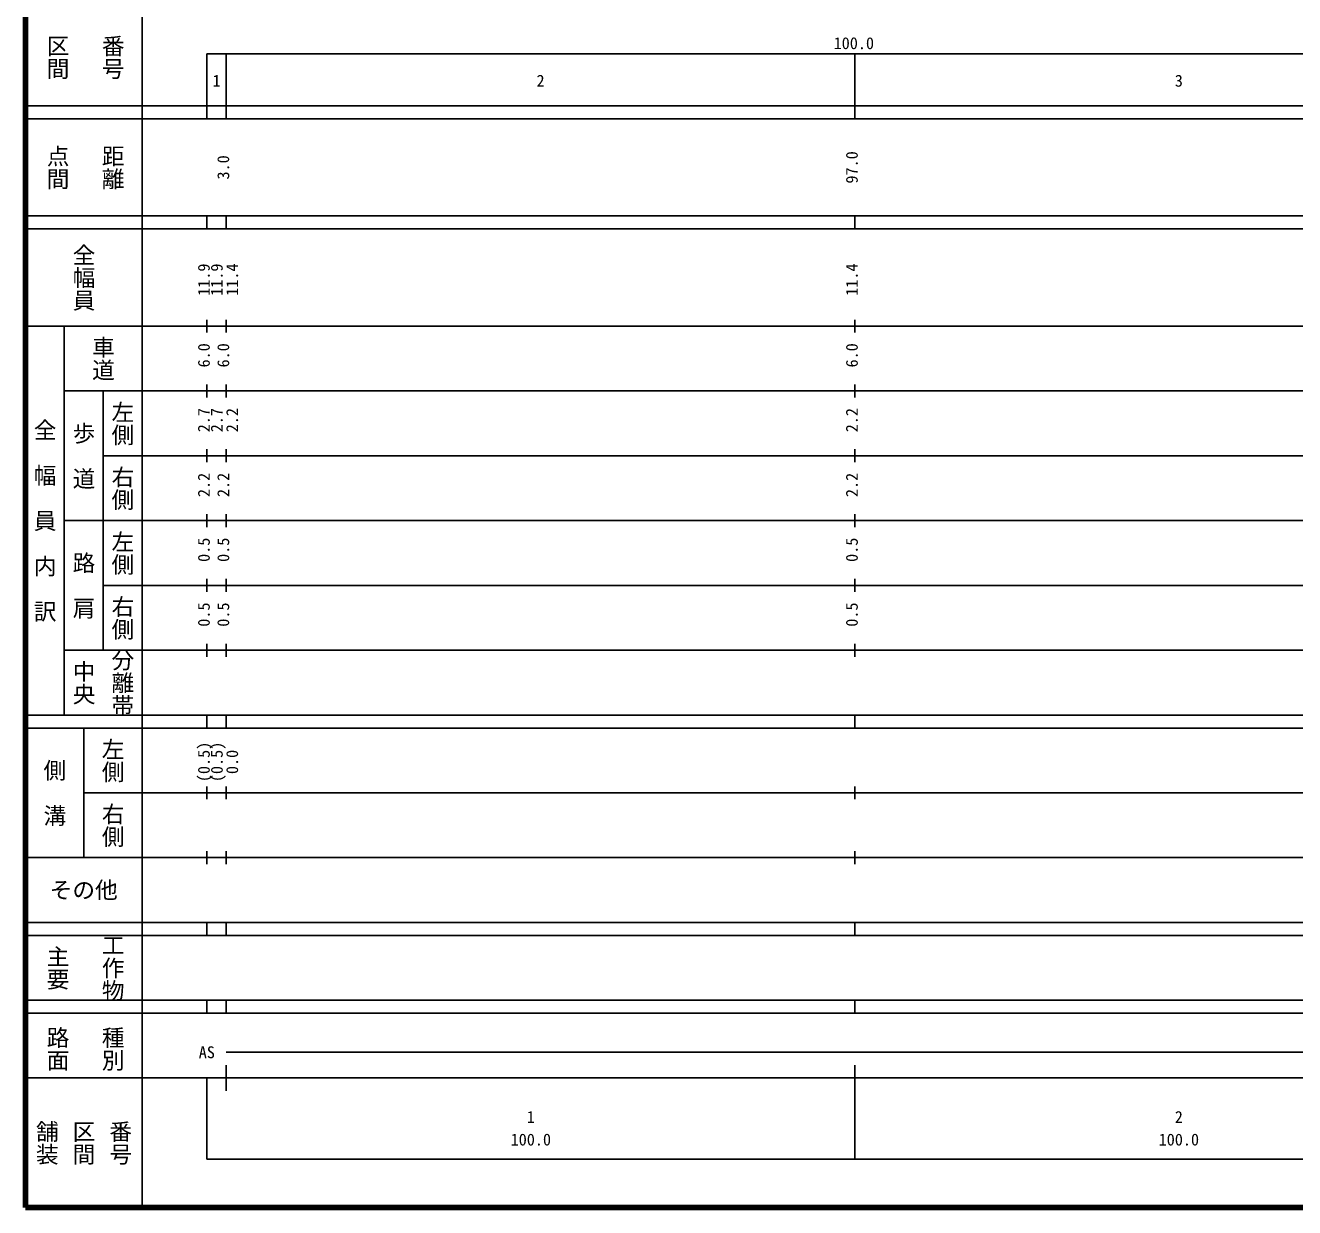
# Model space of a CAD drawing. Units: millimetres on the paper, enlarged 1000 times. Extents: x 40000 to 680000, y 20000 to 380000.
# Drawn here: x 40000 to 235865, y 20000 to 202409 of the extents above; entities that cross this region are included whole.
import ezdxf
from ezdxf.enums import TextEntityAlignment as Align

# ---------------------------------------------------------------- set-up
doc = ezdxf.new("R2010")
doc.units = ezdxf.units.MM
doc.header["$LTSCALE"] = 1000
doc.layers.add('M-TTL', color=2, linetype='Continuous', lineweight=140)
doc.layers.add('M-TTL-BAND', color=7, linetype='Continuous', lineweight=25)
doc.styles.add('@ＭＳ ゴシック', font='')
doc.styles.add('ＭＳ ゴシック', font='')
doc.styles.get('@ＭＳ ゴシック').set_extended_font_data('@MS Gothic')
doc.styles.get('ＭＳ ゴシック').set_extended_font_data('MS Gothic')

msp = doc.modelspace()

# ---------------------------------------------------------------- linework, layer by layer
at = {"layer": 'M-TTL'}
for p, q in [((40000, 380000), (40000, 20000)), ((40000, 20000), (680000, 20000))]:
    msp.add_line(p, q, dxfattribs=at)
at = {"layer": 'M-TTL-BAND'}
for p, q in [((58000, 370000), (58000, 20000)), ((68000, 198000), (579000, 198000)), ((68000, 198000), (68000, 188000)), ((71000, 188000), (71000, 198000)), ((168000, 188000), (168000, 198000)), ((40000, 190000), (579000, 190000)), ((40000, 188000), (579000, 188000)), ((40000, 173000), (579000, 173000)), ((68000, 171000), (68000, 173000)), ((71000, 171000), (71000, 173000)), ((168000, 171000), (168000, 173000)), ((40000, 171000), (579000, 171000)), ((68000, 155000), (68000, 157000)), ((71000, 155000), (71000, 157000)), ((168000, 155000), (168000, 157000)), ((40000, 156000), (579000, 156000)), ((46000, 96000), (46000, 156000)), ((68000, 145000), (68000, 147000)), ((71000, 145000), (71000, 147000)), ((168000, 145000), (168000, 147000)), ((46000, 146000), (579000, 146000)), ((52000, 146000), (52000, 106000)), ((52000, 136000), (579000, 136000)), ((68000, 135000), (68000, 137000)), ((71000, 135000), (71000, 137000)), ((168000, 135000), (168000, 137000)), ((46000, 126000), (579000, 126000)), ((68000, 125000), (68000, 127000)), ((71000, 125000), (71000, 127000)), ((168000, 125000), (168000, 127000)), ((52000, 116000), (579000, 116000)), ((68000, 115000), (68000, 117000)), ((71000, 115000), (71000, 117000)), ((168000, 115000), (168000, 117000)), ((46000, 106000), (579000, 106000)), ((68000, 105000), (68000, 107000)), ((71000, 105000), (71000, 107000)), ((168000, 105000), (168000, 107000)), ((40000, 96000), (579000, 96000)), ((68000, 94000), (68000, 96000)), ((71000, 94000), (71000, 96000)), ((168000, 94000), (168000, 96000)), ((40000, 94000), (579000, 94000)), ((49000, 94000), (49000, 74000)), ((68000, 83000), (68000, 85000)), ((71000, 83000), (71000, 85000)), ((168000, 83000), (168000, 85000)), ((49000, 84000), (579000, 84000)), ((68000, 73000), (68000, 75000)), ((71000, 73000), (71000, 75000)), ((168000, 73000), (168000, 75000)), ((40000, 74000), (579000, 74000)), ((40000, 64000), (579000, 64000)), ((68000, 62000), (68000, 64000)), ((71000, 62000), (71000, 64000)), ((168000, 62000), (168000, 64000)), ((40000, 62000), (579000, 62000)), ((40000, 52000), (579000, 52000)), ((68000, 50000), (68000, 52000)), ((71000, 50000), (71000, 52000)), ((168000, 50000), (168000, 52000)), ((40000, 50000), (579000, 50000)), ((71000, 44000), (565000, 44000)), ((71000, 38000), (71000, 42000)), ((168000, 27500), (168000, 42000)), ((40000, 40000), (579000, 40000)), ((68000, 40000), (68000, 27500)), ((68000, 27500), (579000, 27500))]:
    msp.add_line(p, q, dxfattribs=at)

# ---------------------------------------------------------------- texts
at = {"layer": 'M-TTL-BAND', "style": '@ＭＳ ゴシック'}
for s, p in [('区間', (45000, 197500)), ('番号', (53500, 197500)), ('点間', (45000, 180500)), ('距離', (53500, 180500)), ('全幅員', (49000, 163500)), ('車道', (52000, 151000)), ('左側', (55000, 141000)), ('全\u3000幅\u3000員\u3000内\u3000訳', (43000, 126000)), ('歩\u3000道', (49000, 136000)), ('右側', (55000, 131000)), ('左側', (55000, 121000)), ('路\u3000肩', (49000, 116000)), ('右側', (55000, 111000)), ('分離帯', (55000, 101000)), ('中央', (49000, 101000)), ('左側', (53500, 89000)), ('側\u3000溝', (44500, 84000)), ('右側', (53500, 79000)), ('工作物', (53500, 57000)), ('主要', (45000, 57000)), ('路面', (45000, 44500)), ('種別', (53500, 44500)), ('舗装', (43333, 30000)), ('番号', (54667, 30000)), ('区間', (49000, 30000))]:
    msp.add_text(s, height=2566, rotation=270, dxfattribs=at).set_placement(p, align=Align.MIDDLE_CENTER)
at = {"layer": 'M-TTL-BAND', "style": 'ＭＳ ゴシック'}
for s, p in [('100.0', (167844, 198195)), ('1', (69500, 192405)), ('2', (119500, 192405)), ('3', (218000, 192405)), ('AS', (68000, 42500)), ('1', (118000, 32523)), ('2', (218000, 32523)), ('100.0', (118000, 29033)), ('100.0', (218000, 29033))]:
    msp.add_text(s, height=1833, dxfattribs=at).set_placement(p, align=Align.BOTTOM_CENTER)
for s, p in [('3.0', (72000, 180500)), ('97.0', (169000, 180500)), ('11.9', (69000, 163174)), ('11.9', (71000, 163174)), ('11.4', (73370, 163174)), ('11.4', (169000, 163174)), ('6.0', (69000, 151500)), ('6.0', (72000, 151500)), ('6.0', (169000, 151500)), ('2.7', (69000, 141500)), ('2.7', (71000, 141500)), ('2.2', (73370, 141500)), ('2.2', (169000, 141500)), ('2.2', (69000, 131500)), ('2.2', (72000, 131500)), ('2.2', (169000, 131500)), ('0.5', (69000, 121500)), ('0.5', (72000, 121500)), ('0.5', (169000, 121500)), ('0.5', (69000, 111500)), ('0.5', (72000, 111500)), ('0.5', (169000, 111500)), ('(0.5)', (69000, 88764)), ('(0.5)', (71000, 88764)), ('0.0', (73370, 88764))]:
    msp.add_text(s, height=1833, rotation=90, dxfattribs=at).set_placement(p, align=Align.BOTTOM_CENTER)
msp.add_text('その他', height=2566, dxfattribs=at).set_placement((49000, 69000), align=Align.MIDDLE_CENTER)

doc.saveas('drawing.dxf')
